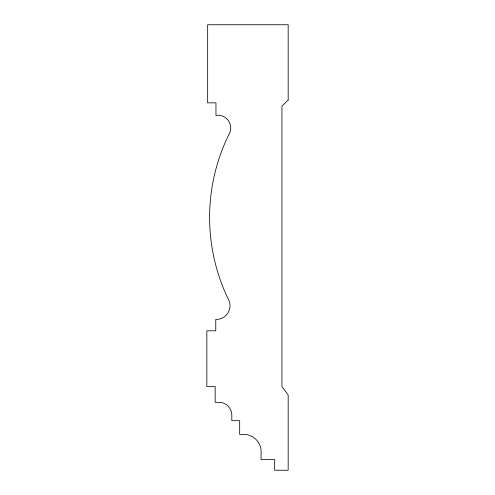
<?xml version="1.0" encoding="UTF-8"?>
<svg xmlns="http://www.w3.org/2000/svg" width="495" height="495" viewBox="0 0 495 495"><rect width="100%" height="100%" fill="white"/><g stroke="black" fill="none" stroke-linecap="round" stroke-linejoin="round"><path stroke-width="0.74" d="M288.17 100.052L281.94 106.202L281.94 386.576L288.17 394.948L288.17 470.25L274.657 470.25L274.657 459.62L261.082 459.62L261.082 453.618A17.535 17.535 0 0 0 244.233 434.369L239.673 434.369L239.673 420.682L231.821 420.682L231.821 414.983A12.988 12.988 0 0 0 220.776 402.404L215.158 402.262L215.158 386.521L206.83 386.521L206.83 330.802L215.771 330.802L215.771 319.417A13.761 13.761 0 0 0 229.284 301.208A188.038 188.038 0 0 1 228.641 135.024A12.777 12.777 0 0 0 215.956 115.385L215.956 102.842L207.659 102.842L207.659 24.75L288.17 24.75L288.17 100.052"/></g></svg>
